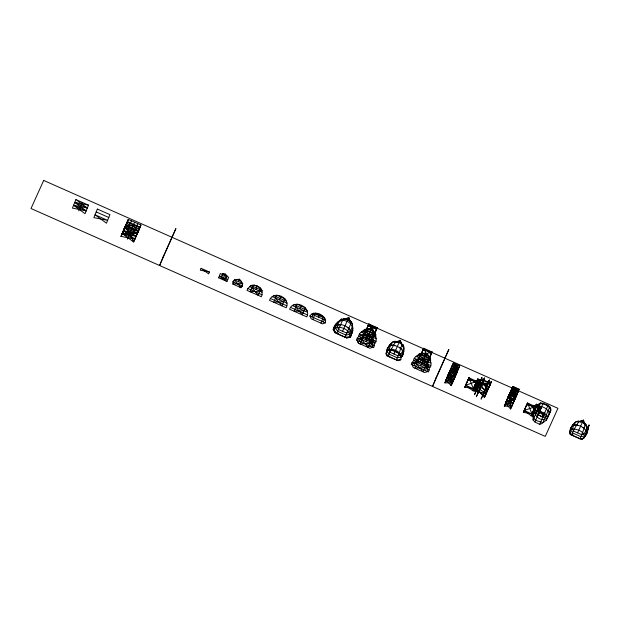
<?xml version="1.0" encoding="UTF-8"?>
<svg xmlns="http://www.w3.org/2000/svg" width="620" height="620" viewBox="0 0 620 620"><rect width="100%" height="100%" fill="white"/><g stroke="black" fill="none" stroke-linecap="round" stroke-linejoin="round"><path stroke-width="0.93" d="M587.125 431.264L587.993 429.156L586.528 433.93L588.868 425.367M387.043 352.331L387.283 348.587L389.732 344.953L392.685 341.984L399.505 341.62L403.853 346.929C404.077 350.68 403.76 354.849 401.062 357.709M574.725 422.887L571.973 426.328L569.726 432.039L570.261 434.519L581.653 439.564C586.38 437.278 587.512 431.505 587.086 426.707L582.73 421.391L575.918 421.755C572.392 424.925 568.509 429.482 570.253 434.512M307.52 314.945C309.396 305.629 292.857 299.476 289.61 309.248L306.83 316.882L307.52 314.945L290.478 307.396M374.302 345.728C376.185 336.412 359.647 330.251 356.399 340.031L373.62 347.665L374.302 345.728L372.085 344.743M429.133 370.024C431.016 360.708 414.478 354.547 411.231 364.328L428.451 371.961L429.133 370.024L427.653 369.365M262.02 294.787L262.058 290.431C260.044 286.517 255.153 284.247 250.891 285.479L247.899 288.533L246.977 290.362L261.392 296.748L262.02 294.787L247.899 288.533M352.563 325.763L352.718 330.971L350.393 337.365L346.634 337.947L349.463 336.97L351.075 335.435L352.718 330.971L352.532 324.051L348.13 318.858L341.364 319.106L336.296 323.694L333.165 329.739L335.234 332.901L333.947 330.088L334.033 327.879L335.831 325.996L338.032 321.78L341.589 319.904M375.728 338.706L375.759 334.351C373.752 330.429 368.853 328.166 364.591 329.398L362.196 331.816M430.575 362.119L430.59 358.647C428.583 354.725 423.685 352.462 419.422 353.695L416.431 356.74M286.882 305.8C289.021 296.476 272.699 290.602 269.522 300.351L286.269 307.768L286.882 305.8L270.46 298.522M375.34 343.232C380.354 333.389 362.196 325.097 358.593 335.808M428.459 366.769L430.171 367.528C435.186 357.686 417.028 349.393 413.416 360.104M239.94 287.238L242.49 286.13L242.668 283.534L239.607 279.217L234.499 279.907L232.826 281.852L233.825 284.534M325.399 322.873C327.182 315.41 314.069 309.38 309.884 315.999L311.17 318.804L322.555 323.849L325.399 322.873L309.884 315.999M372.907 344.673L372.697 347.262L369.861 348.246L358.476 343.201L357.182 340.388C361.057 334.374 371.21 338.861 372.907 344.673L358.825 338.435M400.838 359.732C402.341 352.85 392.452 348.122 386.965 350.904L386.074 353.191L386.609 355.663L398.001 360.716L400.838 359.732L396.382 359.84L388.205 356.221L386.074 353.191L386.617 355.671M427.73 368.97L427.521 371.558L424.692 372.543L413.308 367.497L412.006 364.684C415.881 358.662 426.041 363.157 427.73 368.97L413.656 362.731M570.284 430.497L570.516 428.358L571.973 426.328L573.601 425.359L576.538 424.847L580.545 426.149L584.218 428.25L585.908 430.807L586.365 432.698L585.97 435.209L581.653 439.564M535.982 406.038L537.47 404.875L532.952 415.098L533.076 419.934L534.905 421.995L539.663 424.351C548.816 421.522 534.347 422.538 533.913 417.903C531.425 413.649 533.905 409.278 535.781 405.364L538.827 404.341M587.876 429.443L588.31 427.568L587.837 428.714M403.853 351.215L401.419 357.089L402.736 355.43L403.899 348.611L400.164 340.326L397.017 341.783L392.685 341.984L390.375 345.58L388.724 350.571L387.384 349.974L388.748 346.549L391.491 343.108M578.499 421.91L583.397 420.104L585.799 425.707M399.11 353.447L402.016 344.34L399.055 342.527L395.754 341.566L390.933 349.82M580.041 438.851L584.218 428.257L585.241 424.119L582.288 422.298L578.979 421.344C578.63 422.228 568.656 436.464 573.485 435.201M586.528 433.93L589 425.041L586.667 433.093L587.535 430.97M586.923 432.915L587.993 429.156M403.163 344.821L402.659 346.619L403.163 344.821L401.148 343.922L401.404 343.302L399.59 341.519L397.102 341.395L395.297 342.007M371.829 343.178L373.69 336.862M426.661 367.474L429.854 356.647L427.831 355.748L428.087 355.128L426.281 353.346L423.793 353.222L423.538 353.842L421.515 352.951M573.601 425.359L572.554 428.87L573.5 431.055L581.676 434.674L583.955 433.923L585.908 430.807L587.086 426.707L582.73 421.391L575.918 421.755L573.601 425.359L576.538 424.847L578.072 425.529M488.777 381.974L481.097 399.14L489.49 380.029L488.041 383.788M547.917 405.689L548.057 405.248L543.128 403.248L540.516 402.93L535.254 406.457L532.65 406.278C534.44 412.525 535.587 419.531 544.096 419.717L547.452 418.043L550.746 410.758L550.816 409.061L549.832 406.89L548.057 405.248L539.663 424.351M586.675 432.272L587.078 430.985M483.794 380.099L476.338 396.777L484.569 378.029L483.089 381.843M542.957 403.76L543.128 403.248L537.78 415.446M350.393 337.365C354.4 329.282 342.535 321.617 335.831 325.996L335.591 328.143L333.947 330.088L335.242 332.901L346.619 337.947M481.616 378.595L481.949 377.719L474.517 394.723L481.616 378.595L475.346 392.692M478.284 381.269L478.911 379.665L474.331 390.197L478.284 381.269L476.796 384.749M490.567 383.586L491.265 381.672L484.375 397.474L490.567 383.586L488.963 387.314M360.073 343.906L362.661 337.582L360.073 343.906L369.954 343.364M368.249 347.533L370.83 341.202L368.249 347.533L361.778 339.745M342.86 319.773L341.364 319.106L339.644 320.803L337.52 325.058L337.536 327.259L338.481 329.445L346.658 333.064L348.936 332.304L350.61 330.855L352.392 326.453L352.532 324.051L348.13 318.858L346.471 318.967M75.934 199.578L72.439 208.126L86.18 210.847L74.772 202.422L88.513 205.15L85.017 213.699L73.61 205.274L87.343 207.995L75.934 199.578L88.513 205.15M78.732 210.916L82.22 202.36M124.542 227.835L121.055 236.391L134.796 239.111L140.918 225.006L128.34 219.434L124.542 227.835L135.958 236.259L138.593 230.71L126.015 225.138L123.38 230.687L134.796 239.111L138.593 230.71L124.853 227.99L122.218 233.538L133.625 241.963L139.756 227.858L127.177 222.286L124.542 227.835L137.121 233.407L133.625 241.963L126.015 225.138L121.055 236.391L126.015 225.138L137.423 233.562L122.218 233.538L127.177 222.286L123.38 230.687L135.958 236.259L139.756 227.858L137.121 233.407L123.38 230.687L128.34 219.434L124.853 227.99M127.34 239.173L134.633 222.224M201.066 268.313L200.291 270.212L209.405 272.01L208.63 273.901L201.066 268.313L209.405 272.01M218.62 277.791L220.356 273.544L228.695 277.241L226.959 281.488L218.62 277.791L227.734 279.597L219.395 275.9L226.959 281.488M223.564 277.752L225.122 273.939L222.634 273.815L221.417 276.799L223.084 274.753L222.634 273.815L226.928 275.722L225.711 278.706L225.967 276.032L226.928 275.722L225.122 273.939M232.794 284.076L234.499 279.907L242.668 283.534L240.971 287.696L232.794 284.076L242.668 283.534M238.584 281.72L239.607 279.217M252.766 285.208L250.1 291.741L259.974 291.199M252.758 287.998L253.968 285.037L260.229 287.812L259.021 290.772M255.89 289.385L257.277 285.99M260.942 288.835L258.276 295.368L251.797 287.579M279.597 299.894L281.1 296.205M299.925 308.899L301.39 305.296M311.945 316.905L313.472 313.162L324.872 318.215L323.338 321.958M312.782 319.517L315.363 313.193L323.539 316.812L320.959 323.144M318.572 317.161L319.781 314.201M345.479 319.254L345.728 318.634L348.789 317.564L350.804 322.292M348.928 319.207L348.789 317.564L348.215 318.75L345.65 319.021L348.215 318.75L350.029 320.532L349.773 321.16L351.796 322.059L351.153 323.625M359.236 341.295L360.77 337.551L372.163 342.604L370.636 346.347M362.623 337.869L363.832 334.909L372.008 338.528L370.799 341.488L374.364 343.069M363.963 335.056L365.785 330.576L373.961 334.203L371.829 339.435M360.902 341.674L366.466 329.127M367.048 330.483L367.668 328.957L373.93 331.731L373.31 333.258M365.444 339.117L366.033 337.691M365.862 341.55L367.071 338.59M367.296 338.249L368.179 336.079M368.668 335.35L370.977 329.91M370.923 330.22L372.023 327.856L373.256 330.832L373.007 331.452M367.978 340.24L368.559 338.807M373.682 335.118L374.643 332.754M376.456 329.592L368.892 324.004L368.117 325.895L377.231 327.701L375.263 332.149L376.456 329.592L377.231 327.701L368.892 324.004L366.513 329.259M397.102 341.395L396.846 342.015L394.824 341.124M401.659 344.263L403.853 346.929L402.675 351.036L400.117 355.624L401.466 356.221L403.132 352.927L402.675 351.036L400.993 348.479L397.311 346.379L393.305 345.077C389.205 344.805 386.5 348.425 386.493 352.261L387.384 349.974C392.259 347.642 399.807 351.122 401.466 356.221L400.822 357.717M414.067 365.591L415.594 361.847L426.994 366.901L425.467 370.644M417.485 361.879L414.904 368.203L424.778 367.66M418.787 359.352L420.616 354.873L428.792 358.5L426.963 362.971M420.337 355.795L421.298 353.423M421.871 354.779L422.499 353.253L428.761 356.027L428.133 357.554M420.693 365.846L421.902 362.886M422.127 362.545L423.011 360.375M423.499 359.647L425.002 355.958M425.002 356.167L426.188 353.447L423.708 353.609L425.072 354.214M422.801 364.537L423.39 363.103M429.474 357.05L426.862 362.909M429.211 358.213L429.854 356.647M431.288 353.888L423.724 348.3L422.949 350.192L432.062 351.997L429.288 358.128L431.288 353.888L432.062 351.997L423.724 348.3L421.344 353.555M448.376 374.317L444.881 382.873L452.329 382.803L459.722 365.893L453.437 363.103L448.376 374.317L453.491 379.952L459.722 365.893L452.275 365.955L448.376 374.317L454.654 377.099L451.166 385.656L446.043 380.021L451.112 368.807L458.56 368.745L453.437 363.103L447.206 377.169L452.329 382.803L457.397 371.597L452.275 365.955L447.206 377.169L453.491 379.952L446.043 380.021L453.437 363.103M447.415 377.27L450.903 368.714L457.397 371.597L451.166 385.656L451.112 368.807L456.227 374.441L449.639 371.512M464.845 387.12L473.455 388.763L477.78 378.975L490.668 383.152L476.044 383.222L468.953 377.851L464.822 387.175L468.953 377.851L489.118 386.787M476.687 381.238L474.269 386.965L477.214 380.153M488.955 386.795L486.677 391.832L488.32 388.748L477.78 378.975L473.455 388.763L485.15 395.576M475.618 386.95L473.913 391.112L478.911 379.665M477.261 383.307L478.284 380.804M479.066 383.958L475.772 391.941L480.764 380.486M479.121 384.129L480.508 380.726M481.732 378.123L477.47 387.771M481.414 385.144L482.918 381.455M486.344 386.988L482.926 395.103L487.917 383.656M486.778 386.167L487.739 383.695M487.607 389.709L485.026 396.041L490.017 384.586M488.366 388.228L489.575 385.268M488.32 388.748L491.265 381.672L485.53 394.506M507.796 397.645L504.308 406.201L511.748 406.131L519.142 389.221L512.864 386.438L507.796 397.645L512.911 403.279L517.979 392.072L512.864 386.438L505.471 403.349L510.586 408.983L516.817 394.925L511.702 389.283L507.796 397.645L514.081 400.427L510.586 408.983L510.539 392.135L517.979 392.072L511.593 389.236M506.842 400.597L510.33 392.042L516.615 394.824M511.748 406.131L506.633 400.497L510.539 392.135L516.817 394.925L511.748 406.131L505.471 403.349L512.864 386.438M533.192 407.363L527.519 403.062L523.389 412.385L527.519 403.062L534.502 406.162M537.23 405.263L532.65 406.278L534.076 409.192L531.247 415.873L533.859 416.384M535.858 413.594L540.516 402.93M535.982 413.509L538.269 407.914M539.539 411.045L544.391 413.191L543.19 416.152L544.639 413.091M544.523 413.269L543.136 416.679L544.779 413.036L544.197 414.199M578.53 421.778L580.336 421.166L582.823 421.29L584.629 423.072L584.373 423.7L586.396 424.591M588.489 426.529L589 425.041M587.473 430.017L588.054 428.598M586.946 431.946L587.915 429.567M586.528 433.698L587.194 432.055M533.076 419.934L538.261 407.774M534.905 421.995L541.554 406.743M542.88 422.631L549.832 406.89L550.746 410.758L546.305 420.221L542.934 422.685M342.573 331.251L348.215 318.75L349.742 320.835L350.029 320.532M393.94 354.02L395.211 351.06M577.592 432.868L583.397 420.104M483.065 381.502L478.067 392.956L484.274 378.541L479.764 388.794M533.642 413.656L532.479 416.33L534.177 412.161L534.076 409.192L535.587 408.913L535.254 406.457C540.307 405.023 547.15 407.743 549.165 412.703M535.851 413.68L538.261 408.154M538.144 414.695L541.624 406.712M398.97 353.671L396.389 359.995M542.872 417.151L543.903 414.78M345.022 337.233L350.734 323.911L350.703 321.439L347.75 319.61L344.441 318.665L342.558 320.284L336.831 333.459L338.466 333.583M369.109 345.673L368.241 347.371M366.288 329.887L368.892 324.004L371.481 329.352L377.231 327.701L374.852 332.956M395.498 350.463L400.164 340.326L398.861 341.333M429.435 357.926L432.062 351.997L426.304 353.648L423.724 348.3L421.786 352.679L422.972 350.13M452.275 365.955L444.881 382.873L457.397 371.597L449.95 371.659M468.185 379.742L476.819 381.331L472.68 390.654L486.072 393.305L477.78 378.975M509.067 394.839L515.654 397.769L510.539 392.135L504.308 406.201L516.817 394.925L509.369 394.987M533.998 409.657L531.247 415.873L524.156 410.494L527.519 403.062L532.022 413.982L533.541 414.865M127.689 229.229L131.487 220.828M133.974 232.012L137.772 223.619M137.121 233.407L140.918 225.006L135.958 236.259L122.218 233.538L134.796 239.111M360.065 343.751L360.848 342.015M371.411 329.204L372.023 327.856L368.962 328.925L368.706 329.553L366.683 328.654M369.078 345.301L374.263 333.684L368.319 335.978L366.087 330.065M420.918 354.361L417.206 362.576L420.6 361.259M426.118 364.552L425.374 366.195L424.103 362.816M449.942 375.015L455.01 363.8M451.515 375.712L456.584 364.498M453.081 376.402L458.149 365.196M477.02 383.695L478.671 380.052M477.454 387.671L481.949 377.719M478.431 391.747L484.569 378.029M485.832 387.981L489.126 380.696L484.623 390.941M483.182 394.119L489.49 380.029M506.633 400.497L511.702 389.283L519.142 389.221L514.081 400.427L506.633 400.497L512.911 403.279L505.471 403.349L510.539 392.135M509.369 398.342L514.437 387.128M510.934 399.04L516.003 387.826M512.507 399.729L517.576 388.523M534.076 409.192L532.983 411.626L534.223 413.005M533.696 410.262L532.022 413.982L523.412 412.331M532.952 415.098L533.254 414.431M533.51 414.052L532.89 415.408L532.836 412.176M536.037 412.982L537.951 408.611M535.587 408.913L536.013 412.889L537.997 414.61L542.779 416.911L544.531 413.044M542.918 416.966L544.562 413.323M584.652 436.86L586.466 432.907M366.955 328.383L368.14 325.841M451.112 368.807L447.206 377.169L454.654 377.099M534.285 409.13L532.022 413.982L524.156 410.494L533.774 407.107M389.748 344.914L388.825 346.751L389.732 344.953M572.973 424.692L572.051 426.521L572.957 424.731M333.165 329.739C335.234 318.401 349.618 317.045 352.834 328.337L351.129 332.777L349.672 334.382L349.463 336.97L345.007 337.079L336.831 333.459L333.947 330.088M546.305 420.221L550.816 409.061C548.243 405.837 544.352 403.496 540.152 403.589L536.843 406.015L537.633 409.169L541.485 406.674L538.276 414.524L541.655 407.061L539.811 407.077M362.173 335.839L364.18 332.646M415.501 362.529L419.012 356.942M401.109 343.596L399.59 341.519L397.017 341.783L399.505 341.62L401.109 343.596L401.404 343.302M585.311 424.925L584.629 423.072M347.487 318.564L348.789 317.564M370.062 329.36L372.023 327.856L372.233 330.321M366.699 336.094L369.148 334.994L369.869 337.714M421.522 360.39L423.979 359.29L424.7 362.01M362.375 338.28L365.769 336.962M426.545 358.965L423.15 360.274L421.871 356.895M476.819 381.331L465.597 385.284L472.68 390.654L474.416 386.407L481.058 384.648L490.668 383.152M400.303 355.074L398.032 355.826L389.856 352.207L388.911 350.021L390.515 350.75L390.801 350.052L388.205 356.221L389.841 356.345M370.396 329.561L368.962 328.925L371.45 329.05L373.256 330.832L372.302 331.142L375.022 332.351M427.126 355.438L428.087 355.128L426.653 354.493M534.765 411.153L532.983 411.626L534.642 412.61M536.548 410.68L539.625 409.859L543.197 416.036M540.206 410.634L536.618 411.556L544.197 414.881M539.85 410.246L539.408 410.332L538.4 408.317M390.375 345.58L393.305 345.077L394.847 345.759M401.047 357.143L397.219 357.771L389.042 354.144L386.965 350.904M337.52 325.058L340.605 324.617M580.25 421.554L582.823 421.29L584.342 423.367M283.681 301.708L273.808 302.25L276.714 295.12L284.89 298.747L281.984 305.869L275.505 298.081M304.009 310.713L294.136 311.256L297.042 304.126L305.218 307.753L302.304 314.875L295.833 307.094M369.458 337.342L372.752 337.164M423.468 361.685L427.583 361.46M537.455 408.425L541.252 408.402L538.734 407.611M542.779 416.911L545.236 417.043L547.522 416.346L544.391 413.191M526.744 404.953L534.518 406.387M538.183 404.79L536.339 404.193L535.525 405.992L536.339 404.193L537.835 405.302M395.01 351.664L400.721 354.144M578.057 420.895L580.08 421.794M578.979 421.344L580.545 422.034M127.394 221.534L139.965 227.106M371.109 329.879L373.256 330.832M423.793 353.222L425.227 353.857M452.174 365.909L458.56 368.745M372.969 331.127L368.877 329.313L371.365 329.15L374.426 333.459M425.754 354.516L427.8 355.423L429.257 357.756M343.457 318.362L344.805 318.959M126.441 223.634L139.019 229.206M364.591 329.398L375.759 334.351M419.422 353.695L430.59 358.647M74.772 202.422L87.343 207.995M96.201 211.924L108.779 217.496M582.684 427.575L584.218 428.25M363.39 330.561L364.8 331.181M374.387 335.428L375.798 336.055M418.213 354.857L419.632 355.477M428.505 359.414L430.621 360.352M125.496 225.734L138.066 231.306M362.878 331.096L375.627 336.745M417.702 355.392L430.45 361.042M399.45 347.797L400.993 348.479M361.266 332.072L376.069 338.636M416.097 356.368L430.892 362.933M73.61 205.274L86.18 210.847M537.284 410.626L544.438 413.796M347.138 327.507L348.773 328.236L350.61 330.855M237.119 279.38L241.211 281.193M250.891 285.479L262.058 290.431M273.808 295.639L286.556 301.289M293.965 304.567L307.047 310.364M359.53 333.986L362.824 335.443M372.651 339.799L375.953 341.263M414.361 358.283L417.655 359.74M426.661 363.731L430.776 365.56M360.755 335.35L373.837 341.147M415.578 359.647L428.668 365.444M249.682 286.642L262.089 292.136M272.196 296.616L286.998 303.172M292.268 305.513L307.574 312.294M311.527 314.046L325.608 320.284M359.058 336.288L361.91 337.551M413.889 360.584L417.454 362.165L418.663 359.205L426.831 362.824L423.08 371.822L416.609 364.041M425.622 365.785L429.195 367.365M232.826 281.852L242.49 286.13M357.26 338.171L358.74 338.83M412.091 362.468L413.571 363.126M446.043 380.021L452.329 382.803M389.329 349.099L394.188 351.3M536.308 413.594L542.136 417.043M486.072 393.305L474.416 386.407L484.375 397.466M540.067 406.976L541.562 408.084M584.203 423.964L585.264 425.126M419.407 357.841L421.569 360.437M364.576 333.545L366.195 335.49M234.499 279.907L240.971 287.696M426.188 353.447L427.8 355.423M569.726 432.039L571.849 435.07L580.025 438.689L583.73 438.247L586.365 432.698L587.132 428.381L586.132 426.374M401.597 344.371L402.566 345.929M357.182 340.388L358.469 343.193M369.272 338.52L370.551 341.899M351.951 331.227L352.113 332.94M97.363 209.072L93.876 217.628L107.617 220.348L95.038 214.776L106.454 223.2L109.942 214.644L97.363 209.072M163.231 256.618L159.603 265.507L175.925 228.54L163.231 256.618M436.124 377.611L432.504 386.493L448.841 349.478L436.124 377.611M43.695 180.435L31 208.522L545.259 436.395L557.954 408.317L43.695 180.435M468.953 377.851L465.597 385.284L473.455 388.763L468.953 377.851M455.421 367.35L449.74 371.566L450.353 378.556L456.025 374.348L455.421 367.35M514.84 390.678L509.167 394.894L509.772 401.884L515.445 397.676L514.84 390.678M337.536 327.259L335.591 328.143L337.675 331.382L345.844 335.002L349.672 334.382C348.262 329.398 342.317 327.159 337.536 327.259M572.554 428.87L570.609 429.753L572.694 432.993L580.863 436.62L584.691 435.992C583.335 431.039 577.119 429.18 572.554 428.87M490.614 383.121L478.059 386.338L487.32 390.406L481.353 379.053L490.614 383.121M133.463 225.076L125.279 226.486L129.665 233.476L137.857 232.058L133.463 225.076"/></g></svg>
